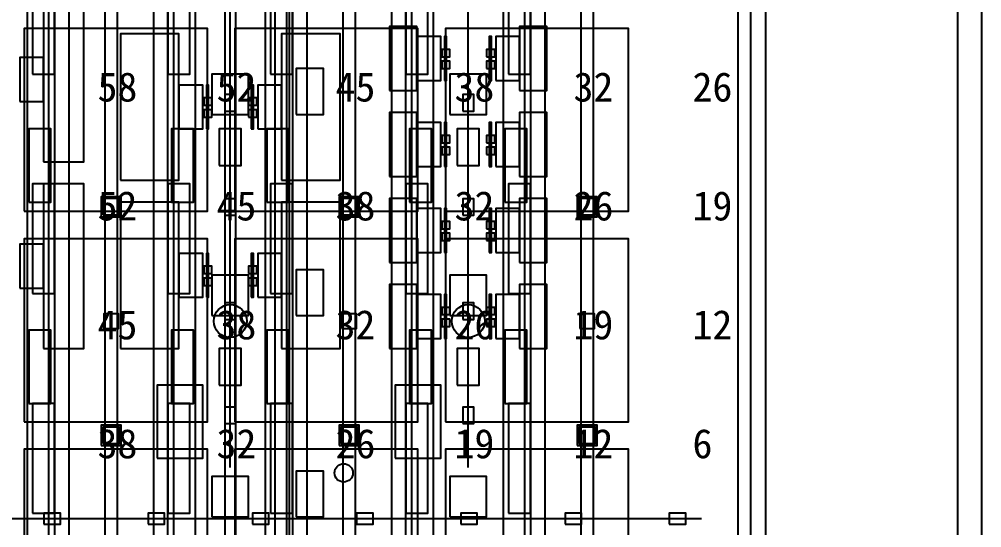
# Model space of a CAD drawing. Header units: metres. Extents: x -1640 to 1560, y -268 to 2338.
# Drawn here: x -286.8 to -234.2, y 2042.2 to 2070 of the extents above; entities that cross this region are included whole.
import ezdxf

# ---------------------------------------------------------------- set-up
doc = ezdxf.new("R2010")
doc.units = ezdxf.units.M
for name, color, linetype in [('1F_CHL', 4, 'Continuous'), ('1F_PUMP', 2, 'Continuous'), ('1F_SCR', 3, 'Continuous'), ('1F_STRUCT_COLUMN', 8, 'Continuous'), ('1F_ZONE', 3, 'Continuous'), ('2F_CSF_LATERAL_RACK_CONCEPT', 9, 'Continuous'), ('2F_RFG', 5, 'Continuous'), ('2F_STRUCT_COLUMN', 8, 'Continuous'), ('2F_VMB', 6, 'Continuous'), ('2F_ZONE', 3, 'Continuous'), ('3F_CLEANROOM_OVERHEAD_PIPE_DUCT_CONCEPT', 9, 'Continuous'), ('3F_EHS_EGRESS_DIST_M', 2, 'Continuous'), ('3F_EHS_EXTINGUISHER_HYDRANT_CABINET_CONCEPT', 1, 'Continuous'), ('3F_EHS_GAS_DETECTOR', 6, 'Continuous'), ('3F_FOUP', 5, 'Continuous'), ('3F_IMP', 1, 'Continuous'), ('3F_METRO', 2, 'Continuous'), ('3F_OHT', 9, 'Continuous'), ('3F_OHTV', 1, 'Continuous'), ('3F_STK', 3, 'Continuous'), ('3F_STRUCT_COLUMN', 8, 'Continuous'), ('3F_TBAR', 6, 'Continuous'), ('3F_WET', 6, 'Continuous'), ('3F_ZONE', 3, 'Continuous'), ('4F_FFU', 1, 'Continuous'), ('4F_STRUCT_PLENUM_TRUSS_CONCEPT', 9, 'Continuous'), ('4F_ZONE', 3, 'Continuous'), ('5F_CHL', 4, 'Continuous'), ('5F_PUMP', 2, 'Continuous'), ('5F_SCR', 3, 'Continuous'), ('5F_STRUCT_COLUMN', 8, 'Continuous'), ('5F_ZONE', 3, 'Continuous'), ('6F_CSF_LATERAL_RACK_CONCEPT', 9, 'Continuous'), ('6F_RFG', 5, 'Continuous'), ('6F_STRUCT_COLUMN', 8, 'Continuous'), ('6F_VMB', 6, 'Continuous'), ('6F_ZONE', 3, 'Continuous'), ('7F_CLEANROOM_OVERHEAD_PIPE_DUCT_CONCEPT', 9, 'Continuous'), ('7F_EHS_EGRESS_DIST_M', 2, 'Continuous'), ('7F_EHS_EXTINGUISHER_HYDRANT_CABINET_CONCEPT', 1, 'Continuous'), ('7F_EHS_GAS_DETECTOR', 6, 'Continuous'), ('7F_FOUP', 5, 'Continuous'), ('7F_IMP', 1, 'Continuous'), ('7F_METRO', 2, 'Continuous'), ('7F_OHT', 9, 'Continuous'), ('7F_OHTV', 1, 'Continuous'), ('7F_STK', 3, 'Continuous'), ('7F_STRUCT_COLUMN', 8, 'Continuous'), ('7F_TBAR', 6, 'Continuous'), ('7F_WET', 6, 'Continuous'), ('7F_ZONE', 3, 'Continuous'), ('8F_FFU', 1, 'Continuous'), ('8F_STRUCT_PLENUM_TRUSS_CONCEPT', 9, 'Continuous'), ('8F_ZONE', 3, 'Continuous'), ('EHS_TREATED_EXHAUST', 30, 'Continuous'), ('UTIL_CHW.R_CONCEPT', 2, 'Continuous'), ('UTIL_CHW.S_CONCEPT', 1, 'Continuous'), ('UTIL_PCW.R_CONCEPT', 1, 'Continuous'), ('UTIL_PCW.S_CONCEPT', 6, 'Continuous')]:
    doc.layers.add(name, color=color, linetype=linetype)

msp = doc.modelspace()

# ---------------------------------------------------------------- linework, layer by layer
at = {"layer": '1F_CHL'}
for points in [[(-271.65, 2064.8), (-270.15, 2064.8), (-270.15, 2067.3), (-271.65, 2067.3)], [(-271.65, 2053.8), (-270.15, 2053.8), (-270.15, 2056.3), (-271.65, 2056.3)], [(-271.65, 2042.8), (-270.15, 2042.8), (-270.15, 2045.3), (-271.65, 2045.3)]]:
    msp.add_lwpolyline(points, close=True, dxfattribs=at)
at = {"layer": '1F_PUMP'}
for points in [[(-286.25, 2060), (-285.05, 2060), (-285.05, 2064), (-286.25, 2064)], [(-278.45, 2060), (-277.25, 2060), (-277.25, 2064), (-278.45, 2064)], [(-273.25, 2060), (-272.05, 2060), (-272.05, 2064), (-273.25, 2064)], [(-265.45, 2060), (-264.25, 2060), (-264.25, 2064), (-265.45, 2064)], [(-260.25, 2060), (-259.05, 2060), (-259.05, 2064), (-260.25, 2064)], [(-286.25, 2049), (-285.05, 2049), (-285.05, 2053), (-286.25, 2053)], [(-278.45, 2049), (-277.25, 2049), (-277.25, 2053), (-278.45, 2053)], [(-273.25, 2049), (-272.05, 2049), (-272.05, 2053), (-273.25, 2053)], [(-265.45, 2049), (-264.25, 2049), (-264.25, 2053), (-265.45, 2053)], [(-260.25, 2049), (-259.05, 2049), (-259.05, 2053), (-260.25, 2053)]]:
    msp.add_lwpolyline(points, close=True, dxfattribs=at)
at = {"layer": '1F_SCR'}
for points in [[(-276.25, 2064.8), (-274.25, 2064.8), (-274.25, 2067), (-276.25, 2067)], [(-263.25, 2064.8), (-261.25, 2064.8), (-261.25, 2067), (-263.25, 2067)], [(-276.25, 2053.8), (-274.25, 2053.8), (-274.25, 2056), (-276.25, 2056)], [(-263.25, 2053.8), (-261.25, 2053.8), (-261.25, 2056), (-263.25, 2056)], [(-276.25, 2042.8), (-274.25, 2042.8), (-274.25, 2045), (-276.25, 2045)], [(-263.25, 2042.8), (-261.25, 2042.8), (-261.25, 2045), (-263.25, 2045)]]:
    msp.add_lwpolyline(points, close=True, dxfattribs=at)
at = {"layer": '1F_STRUCT_COLUMN'}
for points in [[(-282.3, 2059.2), (-281.2, 2059.2), (-281.2, 2060.3), (-282.3, 2060.3)], [(-269.3, 2059.2), (-268.2, 2059.2), (-268.2, 2060.3), (-269.3, 2060.3)], [(-256.3, 2059.2), (-255.2, 2059.2), (-255.2, 2060.3), (-256.3, 2060.3)], [(-282.3, 2046.7), (-281.2, 2046.7), (-281.2, 2047.8), (-282.3, 2047.8)], [(-269.3, 2046.7), (-268.2, 2046.7), (-268.2, 2047.8), (-269.3, 2047.8)], [(-256.3, 2046.7), (-255.2, 2046.7), (-255.2, 2047.8), (-256.3, 2047.8)]]:
    msp.add_lwpolyline(points, close=True, dxfattribs=at)
at = {"layer": '1F_ZONE'}
msp.add_lwpolyline([(-472, 1966), (-247.5, 1966), (-247.5, 2117), (-472, 2117)], close=True, dxfattribs=at)
at = {"layer": '2F_CSF_LATERAL_RACK_CONCEPT'}
for points in [[(-284.85, 1970), (-284.05, 1970), (-284.05, 2113), (-284.85, 2113)], [(-279.45, 1970), (-278.65, 1970), (-278.65, 2113), (-279.45, 2113)], [(-271.85, 1970), (-271.05, 1970), (-271.05, 2113), (-271.85, 2113)], [(-266.45, 1970), (-265.65, 1970), (-265.65, 2113), (-266.45, 2113)], [(-258.85, 1970), (-258.05, 1970), (-258.05, 2113), (-258.85, 2113)]]:
    msp.add_lwpolyline(points, close=True, dxfattribs=at)
at = {"layer": '2F_RFG'}
for points in [[(-286.05, 2067), (-284.85, 2067), (-284.85, 2073), (-286.05, 2073)], [(-278.65, 2067), (-277.45, 2067), (-277.45, 2073), (-278.65, 2073)], [(-273.05, 2067), (-271.85, 2067), (-271.85, 2073), (-273.05, 2073)], [(-265.65, 2067), (-264.45, 2067), (-264.45, 2073), (-265.65, 2073)], [(-260.05, 2067), (-258.85, 2067), (-258.85, 2073), (-260.05, 2073)], [(-286.05, 2055), (-284.85, 2055), (-284.85, 2061), (-286.05, 2061)], [(-278.65, 2055), (-277.45, 2055), (-277.45, 2061), (-278.65, 2061)], [(-273.05, 2055), (-271.85, 2055), (-271.85, 2061), (-273.05, 2061)], [(-265.65, 2055), (-264.45, 2055), (-264.45, 2061), (-265.65, 2061)], [(-260.05, 2055), (-258.85, 2055), (-258.85, 2061), (-260.05, 2061)], [(-286.05, 2043), (-284.85, 2043), (-284.85, 2049), (-286.05, 2049)], [(-278.65, 2043), (-277.45, 2043), (-277.45, 2049), (-278.65, 2049)], [(-273.05, 2043), (-271.85, 2043), (-271.85, 2049), (-273.05, 2049)], [(-265.65, 2043), (-264.45, 2043), (-264.45, 2049), (-265.65, 2049)], [(-260.05, 2043), (-258.85, 2043), (-258.85, 2049), (-260.05, 2049)]]:
    msp.add_lwpolyline(points, close=True, dxfattribs=at)
at = {"layer": '2F_STRUCT_COLUMN'}
for points in [[(-282.2, 2059.3), (-281.3, 2059.3), (-281.3, 2060.2), (-282.2, 2060.2)], [(-269.2, 2059.3), (-268.3, 2059.3), (-268.3, 2060.2), (-269.2, 2060.2)], [(-256.2, 2059.3), (-255.3, 2059.3), (-255.3, 2060.2), (-256.2, 2060.2)], [(-282.2, 2046.8), (-281.3, 2046.8), (-281.3, 2047.7), (-282.2, 2047.7)], [(-269.2, 2046.8), (-268.3, 2046.8), (-268.3, 2047.7), (-269.2, 2047.7)], [(-256.2, 2046.8), (-255.3, 2046.8), (-255.3, 2047.7), (-256.2, 2047.7)]]:
    msp.add_lwpolyline(points, close=True, dxfattribs=at)
at = {"layer": '2F_VMB'}
for points in [[(-275.85, 2062), (-274.65, 2062), (-274.65, 2064), (-275.85, 2064)], [(-262.85, 2062), (-261.65, 2062), (-261.65, 2064), (-262.85, 2064)], [(-275.85, 2050), (-274.65, 2050), (-274.65, 2052), (-275.85, 2052)], [(-262.85, 2050), (-261.65, 2050), (-261.65, 2052), (-262.85, 2052)]]:
    msp.add_lwpolyline(points, close=True, dxfattribs=at)
at = {"layer": '2F_ZONE'}
msp.add_lwpolyline([(-472, 1966), (-247.5, 1966), (-247.5, 2117), (-472, 2117)], close=True, dxfattribs=at)
at = {"layer": '3F_CLEANROOM_OVERHEAD_PIPE_DUCT_CONCEPT'}
for points in [[(-286.35, 1969), (-285.15, 1969), (-285.15, 2114), (-286.35, 2114)], [(-278.35, 1969), (-277.15, 1969), (-277.15, 2114), (-278.35, 2114)], [(-273.35, 1969), (-272.15, 1969), (-272.15, 2114), (-273.35, 2114)], [(-265.35, 1969), (-264.15, 1969), (-264.15, 2114), (-265.35, 2114)], [(-260.35, 1969), (-259.15, 1969), (-259.15, 2114), (-260.35, 2114)]]:
    msp.add_lwpolyline(points, close=True, dxfattribs=at)
at = {"layer": '3F_EHS_EXTINGUISHER_HYDRANT_CABINET_CONCEPT'}
msp.add_circle((-269.05, 2045.2), 0.5, dxfattribs=at)
at = {"layer": '3F_EHS_GAS_DETECTOR'}
for centre in [(-275.25, 2053.5), (-262.25, 2053.5)]:
    msp.add_circle(centre, 0.9, dxfattribs=at)
at = {"layer": '3F_FOUP'}
for points in [[(-263.7, 2067.95), (-263.25, 2067.95), (-263.25, 2068.35), (-263.7, 2068.35)], [(-261.25, 2067.95), (-260.8, 2067.95), (-260.8, 2068.35), (-261.25, 2068.35)], [(-263.7, 2067.3), (-263.25, 2067.3), (-263.25, 2067.7), (-263.7, 2067.7)], [(-261.25, 2067.3), (-260.8, 2067.3), (-260.8, 2067.7), (-261.25, 2067.7)], [(-276.7, 2065.3), (-276.25, 2065.3), (-276.25, 2065.7), (-276.7, 2065.7)], [(-274.25, 2065.3), (-273.8, 2065.3), (-273.8, 2065.7), (-274.25, 2065.7)], [(-276.7, 2064.65), (-276.25, 2064.65), (-276.25, 2065.05), (-276.7, 2065.05)], [(-274.25, 2064.65), (-273.8, 2064.65), (-273.8, 2065.05), (-274.25, 2065.05)], [(-263.7, 2063.25), (-263.25, 2063.25), (-263.25, 2063.65), (-263.7, 2063.65)], [(-261.25, 2063.25), (-260.8, 2063.25), (-260.8, 2063.65), (-261.25, 2063.65)], [(-263.7, 2062.6), (-263.25, 2062.6), (-263.25, 2063), (-263.7, 2063)], [(-261.25, 2062.6), (-260.8, 2062.6), (-260.8, 2063), (-261.25, 2063)], [(-263.7, 2058.55), (-263.25, 2058.55), (-263.25, 2058.95), (-263.7, 2058.95)], [(-261.25, 2058.55), (-260.8, 2058.55), (-260.8, 2058.95), (-261.25, 2058.95)], [(-263.7, 2057.9), (-263.25, 2057.9), (-263.25, 2058.3), (-263.7, 2058.3)], [(-261.25, 2057.9), (-260.8, 2057.9), (-260.8, 2058.3), (-261.25, 2058.3)], [(-276.7, 2056.1), (-276.25, 2056.1), (-276.25, 2056.5), (-276.7, 2056.5)], [(-274.25, 2056.1), (-273.8, 2056.1), (-273.8, 2056.5), (-274.25, 2056.5)], [(-276.7, 2055.45), (-276.25, 2055.45), (-276.25, 2055.85), (-276.7, 2055.85)], [(-274.25, 2055.45), (-273.8, 2055.45), (-273.8, 2055.85), (-274.25, 2055.85)], [(-263.7, 2053.85), (-263.25, 2053.85), (-263.25, 2054.25), (-263.7, 2054.25)], [(-261.25, 2053.85), (-260.8, 2053.85), (-260.8, 2054.25), (-261.25, 2054.25)], [(-263.7, 2053.2), (-263.25, 2053.2), (-263.25, 2053.6), (-263.7, 2053.6)], [(-261.25, 2053.2), (-260.8, 2053.2), (-260.8, 2053.6), (-261.25, 2053.6)]]:
    msp.add_lwpolyline(points, close=True, dxfattribs=at)
at = {"layer": '3F_IMP'}
for points in [[(-281.25, 2061.2), (-278.05, 2061.2), (-278.05, 2069.2), (-281.25, 2069.2)], [(-272.45, 2061.2), (-269.25, 2061.2), (-269.25, 2069.2), (-272.45, 2069.2)], [(-278.05, 2064), (-276.75, 2064), (-276.75, 2066.4), (-278.05, 2066.4)], [(-273.75, 2064), (-272.45, 2064), (-272.45, 2066.4), (-273.75, 2066.4)], [(-281.25, 2052), (-278.05, 2052), (-278.05, 2060), (-281.25, 2060)], [(-272.45, 2052), (-269.25, 2052), (-269.25, 2060), (-272.45, 2060)], [(-278.05, 2054.8), (-276.75, 2054.8), (-276.75, 2057.2), (-278.05, 2057.2)], [(-273.75, 2054.8), (-272.45, 2054.8), (-272.45, 2057.2), (-273.75, 2057.2)]]:
    msp.add_lwpolyline(points, close=True, dxfattribs=at)
at = {"layer": '3F_METRO'}
for points in [[(-266.55, 2066.1), (-265.05, 2066.1), (-265.05, 2069.6), (-266.55, 2069.6)], [(-259.45, 2066.1), (-257.95, 2066.1), (-257.95, 2069.6), (-259.45, 2069.6)], [(-265.05, 2066.65), (-263.75, 2066.65), (-263.75, 2069.05), (-265.05, 2069.05)], [(-260.75, 2066.65), (-259.45, 2066.65), (-259.45, 2069.05), (-260.75, 2069.05)], [(-266.55, 2061.4), (-265.05, 2061.4), (-265.05, 2064.9), (-266.55, 2064.9)], [(-259.45, 2061.4), (-257.95, 2061.4), (-257.95, 2064.9), (-259.45, 2064.9)], [(-265.05, 2061.95), (-263.75, 2061.95), (-263.75, 2064.35), (-265.05, 2064.35)], [(-260.75, 2061.95), (-259.45, 2061.95), (-259.45, 2064.35), (-260.75, 2064.35)], [(-266.55, 2056.7), (-265.05, 2056.7), (-265.05, 2060.2), (-266.55, 2060.2)], [(-259.45, 2056.7), (-257.95, 2056.7), (-257.95, 2060.2), (-259.45, 2060.2)], [(-265.05, 2057.25), (-263.75, 2057.25), (-263.75, 2059.65), (-265.05, 2059.65)], [(-260.75, 2057.25), (-259.45, 2057.25), (-259.45, 2059.65), (-260.75, 2059.65)], [(-266.55, 2052), (-265.05, 2052), (-265.05, 2055.5), (-266.55, 2055.5)], [(-259.45, 2052), (-257.95, 2052), (-257.95, 2055.5), (-259.45, 2055.5)], [(-265.05, 2052.55), (-263.75, 2052.55), (-263.75, 2054.95), (-265.05, 2054.95)], [(-260.75, 2052.55), (-259.45, 2052.55), (-259.45, 2054.95), (-260.75, 2054.95)]]:
    msp.add_lwpolyline(points, close=True, dxfattribs=at)
at = {"layer": '3F_OHT'}
for p, q in [((-275.25, 2045.5), (-275.25, 2114)), ((-262.25, 2045.5), (-262.25, 2114)), ((-470, 2042.7), (-249.5, 2042.7))]:
    msp.add_line(p, q, dxfattribs=at)
at = {"layer": '3F_OHTV'}
for points in [[(-275.55, 2064.98), (-274.95, 2064.98), (-274.95, 2065.88), (-275.55, 2065.88)], [(-262.55, 2064.98), (-261.95, 2064.98), (-261.95, 2065.88), (-262.55, 2065.88)], [(-275.55, 2059.28), (-274.95, 2059.28), (-274.95, 2060.18), (-275.55, 2060.18)], [(-262.55, 2059.28), (-261.95, 2059.28), (-261.95, 2060.18), (-262.55, 2060.18)], [(-275.55, 2053.59), (-274.95, 2053.59), (-274.95, 2054.49), (-275.55, 2054.49)], [(-262.55, 2053.59), (-261.95, 2053.59), (-261.95, 2054.49), (-262.55, 2054.49)], [(-275.55, 2047.9), (-274.95, 2047.9), (-274.95, 2048.8), (-275.55, 2048.8)], [(-262.55, 2047.9), (-261.95, 2047.9), (-261.95, 2048.8), (-262.55, 2048.8)], [(-285.43, 2042.4), (-284.53, 2042.4), (-284.53, 2043), (-285.43, 2043)], [(-279.74, 2042.4), (-278.84, 2042.4), (-278.84, 2043), (-279.74, 2043)], [(-274.04, 2042.4), (-273.14, 2042.4), (-273.14, 2043), (-274.04, 2043)], [(-268.35, 2042.4), (-267.45, 2042.4), (-267.45, 2043), (-268.35, 2043)], [(-262.66, 2042.4), (-261.76, 2042.4), (-261.76, 2043), (-262.66, 2043)], [(-256.96, 2042.4), (-256.06, 2042.4), (-256.06, 2043), (-256.96, 2043)], [(-251.27, 2042.4), (-250.37, 2042.4), (-250.37, 2043), (-251.27, 2043)]]:
    msp.add_lwpolyline(points, close=True, dxfattribs=at)
at = {"layer": '3F_STK'}
for points in [[(-279.25, 2046), (-276.75, 2046), (-276.75, 2050), (-279.25, 2050)], [(-266.25, 2046), (-263.75, 2046), (-263.75, 2050), (-266.25, 2050)]]:
    msp.add_lwpolyline(points, close=True, dxfattribs=at)
at = {"layer": '3F_STRUCT_COLUMN'}
for points in [[(-282.15, 2053.1), (-281.35, 2053.1), (-281.35, 2053.9), (-282.15, 2053.9)], [(-269.15, 2053.1), (-268.35, 2053.1), (-268.35, 2053.9), (-269.15, 2053.9)], [(-256.15, 2053.1), (-255.35, 2053.1), (-255.35, 2053.9), (-256.15, 2053.9)]]:
    msp.add_lwpolyline(points, close=True, dxfattribs=at)
at = {"layer": '3F_TBAR'}
for points in [[(-263.55, 2066.65), (-263.43, 2066.65), (-263.43, 2069.05), (-263.55, 2069.05)], [(-261.1, 2066.65), (-260.98, 2066.65), (-260.98, 2069.05), (-261.1, 2069.05)], [(-276.55, 2064), (-276.43, 2064), (-276.43, 2066.4), (-276.55, 2066.4)], [(-274.1, 2064), (-273.98, 2064), (-273.98, 2066.4), (-274.1, 2066.4)], [(-263.55, 2061.95), (-263.43, 2061.95), (-263.43, 2064.35), (-263.55, 2064.35)], [(-261.1, 2061.95), (-260.98, 2061.95), (-260.98, 2064.35), (-261.1, 2064.35)], [(-263.55, 2057.25), (-263.43, 2057.25), (-263.43, 2059.65), (-263.55, 2059.65)], [(-261.1, 2057.25), (-260.98, 2057.25), (-260.98, 2059.65), (-261.1, 2059.65)], [(-276.55, 2054.8), (-276.43, 2054.8), (-276.43, 2057.2), (-276.55, 2057.2)], [(-274.1, 2054.8), (-273.98, 2054.8), (-273.98, 2057.2), (-274.1, 2057.2)], [(-263.55, 2052.55), (-263.43, 2052.55), (-263.43, 2054.95), (-263.55, 2054.95)], [(-261.1, 2052.55), (-260.98, 2052.55), (-260.98, 2054.95), (-261.1, 2054.95)]]:
    msp.add_lwpolyline(points, close=True, dxfattribs=at)
at = {"layer": '3F_WET'}
for points in [[(-285.45, 2062.2), (-283.25, 2062.2), (-283.25, 2071.2), (-285.45, 2071.2)], [(-286.75, 2065.5), (-285.45, 2065.5), (-285.45, 2067.9), (-286.75, 2067.9)], [(-285.45, 2052), (-283.25, 2052), (-283.25, 2061), (-285.45, 2061)], [(-286.75, 2055.3), (-285.45, 2055.3), (-285.45, 2057.7), (-286.75, 2057.7)]]:
    msp.add_lwpolyline(points, close=True, dxfattribs=at)
at = {"layer": '3F_ZONE'}
msp.add_lwpolyline([(-472, 1966), (-247.5, 1966), (-247.5, 2117), (-472, 2117)], close=True, dxfattribs=at)
at = {"layer": '4F_FFU'}
for points in [[(-286.5, 2059.5), (-276.5, 2059.5), (-276.5, 2069.5), (-286.5, 2069.5)], [(-275, 2059.5), (-265, 2059.5), (-265, 2069.5), (-275, 2069.5)], [(-263.5, 2059.5), (-253.5, 2059.5), (-253.5, 2069.5), (-263.5, 2069.5)], [(-286.5, 2048), (-276.5, 2048), (-276.5, 2058), (-286.5, 2058)], [(-275, 2048), (-265, 2048), (-265, 2058), (-275, 2058)], [(-263.5, 2048), (-253.5, 2048), (-253.5, 2058), (-263.5, 2058)], [(-286.5, 2036.5), (-276.5, 2036.5), (-276.5, 2046.5), (-286.5, 2046.5)], [(-275, 2036.5), (-265, 2036.5), (-265, 2046.5), (-275, 2046.5)], [(-263.5, 2036.5), (-253.5, 2036.5), (-253.5, 2046.5), (-263.5, 2046.5)]]:
    msp.add_lwpolyline(points, close=True, dxfattribs=at)
at = {"layer": '4F_STRUCT_PLENUM_TRUSS_CONCEPT'}
for points in [[(-282.1, 1966), (-281.4, 1966), (-281.4, 2117), (-282.1, 2117)], [(-269.1, 1966), (-268.4, 1966), (-268.4, 2117), (-269.1, 2117)], [(-256.1, 1966), (-255.4, 1966), (-255.4, 2117), (-256.1, 2117)]]:
    msp.add_lwpolyline(points, close=True, dxfattribs=at)
at = {"layer": '4F_ZONE'}
msp.add_lwpolyline([(-472, 1966), (-247.5, 1966), (-247.5, 2117), (-472, 2117)], close=True, dxfattribs=at)
at = {"layer": '5F_CHL'}
for points in [[(-271.65, 2064.8), (-270.15, 2064.8), (-270.15, 2067.3), (-271.65, 2067.3)], [(-271.65, 2053.8), (-270.15, 2053.8), (-270.15, 2056.3), (-271.65, 2056.3)], [(-271.65, 2042.8), (-270.15, 2042.8), (-270.15, 2045.3), (-271.65, 2045.3)]]:
    msp.add_lwpolyline(points, close=True, dxfattribs=at)
at = {"layer": '5F_PUMP'}
for points in [[(-286.25, 2060), (-285.05, 2060), (-285.05, 2064), (-286.25, 2064)], [(-278.45, 2060), (-277.25, 2060), (-277.25, 2064), (-278.45, 2064)], [(-273.25, 2060), (-272.05, 2060), (-272.05, 2064), (-273.25, 2064)], [(-265.45, 2060), (-264.25, 2060), (-264.25, 2064), (-265.45, 2064)], [(-260.25, 2060), (-259.05, 2060), (-259.05, 2064), (-260.25, 2064)], [(-286.25, 2049), (-285.05, 2049), (-285.05, 2053), (-286.25, 2053)], [(-278.45, 2049), (-277.25, 2049), (-277.25, 2053), (-278.45, 2053)], [(-273.25, 2049), (-272.05, 2049), (-272.05, 2053), (-273.25, 2053)], [(-265.45, 2049), (-264.25, 2049), (-264.25, 2053), (-265.45, 2053)], [(-260.25, 2049), (-259.05, 2049), (-259.05, 2053), (-260.25, 2053)]]:
    msp.add_lwpolyline(points, close=True, dxfattribs=at)
at = {"layer": '5F_SCR'}
for points in [[(-276.25, 2064.8), (-274.25, 2064.8), (-274.25, 2067), (-276.25, 2067)], [(-263.25, 2064.8), (-261.25, 2064.8), (-261.25, 2067), (-263.25, 2067)], [(-276.25, 2053.8), (-274.25, 2053.8), (-274.25, 2056), (-276.25, 2056)], [(-263.25, 2053.8), (-261.25, 2053.8), (-261.25, 2056), (-263.25, 2056)], [(-276.25, 2042.8), (-274.25, 2042.8), (-274.25, 2045), (-276.25, 2045)], [(-263.25, 2042.8), (-261.25, 2042.8), (-261.25, 2045), (-263.25, 2045)]]:
    msp.add_lwpolyline(points, close=True, dxfattribs=at)
at = {"layer": '5F_STRUCT_COLUMN'}
for points in [[(-282.3, 2059.2), (-281.2, 2059.2), (-281.2, 2060.3), (-282.3, 2060.3)], [(-269.3, 2059.2), (-268.2, 2059.2), (-268.2, 2060.3), (-269.3, 2060.3)], [(-256.3, 2059.2), (-255.2, 2059.2), (-255.2, 2060.3), (-256.3, 2060.3)], [(-282.3, 2046.7), (-281.2, 2046.7), (-281.2, 2047.8), (-282.3, 2047.8)], [(-269.3, 2046.7), (-268.2, 2046.7), (-268.2, 2047.8), (-269.3, 2047.8)], [(-256.3, 2046.7), (-255.2, 2046.7), (-255.2, 2047.8), (-256.3, 2047.8)]]:
    msp.add_lwpolyline(points, close=True, dxfattribs=at)
at = {"layer": '5F_ZONE'}
msp.add_lwpolyline([(-472, 1966), (-247.5, 1966), (-247.5, 2117), (-472, 2117)], close=True, dxfattribs=at)
at = {"layer": '6F_CSF_LATERAL_RACK_CONCEPT'}
for points in [[(-284.85, 1970), (-284.05, 1970), (-284.05, 2113), (-284.85, 2113)], [(-279.45, 1970), (-278.65, 1970), (-278.65, 2113), (-279.45, 2113)], [(-271.85, 1970), (-271.05, 1970), (-271.05, 2113), (-271.85, 2113)], [(-266.45, 1970), (-265.65, 1970), (-265.65, 2113), (-266.45, 2113)], [(-258.85, 1970), (-258.05, 1970), (-258.05, 2113), (-258.85, 2113)]]:
    msp.add_lwpolyline(points, close=True, dxfattribs=at)
at = {"layer": '6F_RFG'}
for points in [[(-286.05, 2067), (-284.85, 2067), (-284.85, 2073), (-286.05, 2073)], [(-278.65, 2067), (-277.45, 2067), (-277.45, 2073), (-278.65, 2073)], [(-273.05, 2067), (-271.85, 2067), (-271.85, 2073), (-273.05, 2073)], [(-265.65, 2067), (-264.45, 2067), (-264.45, 2073), (-265.65, 2073)], [(-260.05, 2067), (-258.85, 2067), (-258.85, 2073), (-260.05, 2073)], [(-286.05, 2055), (-284.85, 2055), (-284.85, 2061), (-286.05, 2061)], [(-278.65, 2055), (-277.45, 2055), (-277.45, 2061), (-278.65, 2061)], [(-273.05, 2055), (-271.85, 2055), (-271.85, 2061), (-273.05, 2061)], [(-265.65, 2055), (-264.45, 2055), (-264.45, 2061), (-265.65, 2061)], [(-260.05, 2055), (-258.85, 2055), (-258.85, 2061), (-260.05, 2061)], [(-286.05, 2043), (-284.85, 2043), (-284.85, 2049), (-286.05, 2049)], [(-278.65, 2043), (-277.45, 2043), (-277.45, 2049), (-278.65, 2049)], [(-273.05, 2043), (-271.85, 2043), (-271.85, 2049), (-273.05, 2049)], [(-265.65, 2043), (-264.45, 2043), (-264.45, 2049), (-265.65, 2049)], [(-260.05, 2043), (-258.85, 2043), (-258.85, 2049), (-260.05, 2049)]]:
    msp.add_lwpolyline(points, close=True, dxfattribs=at)
at = {"layer": '6F_STRUCT_COLUMN'}
for points in [[(-282.2, 2059.3), (-281.3, 2059.3), (-281.3, 2060.2), (-282.2, 2060.2)], [(-269.2, 2059.3), (-268.3, 2059.3), (-268.3, 2060.2), (-269.2, 2060.2)], [(-256.2, 2059.3), (-255.3, 2059.3), (-255.3, 2060.2), (-256.2, 2060.2)], [(-282.2, 2046.8), (-281.3, 2046.8), (-281.3, 2047.7), (-282.2, 2047.7)], [(-269.2, 2046.8), (-268.3, 2046.8), (-268.3, 2047.7), (-269.2, 2047.7)], [(-256.2, 2046.8), (-255.3, 2046.8), (-255.3, 2047.7), (-256.2, 2047.7)]]:
    msp.add_lwpolyline(points, close=True, dxfattribs=at)
at = {"layer": '6F_VMB'}
for points in [[(-275.85, 2062), (-274.65, 2062), (-274.65, 2064), (-275.85, 2064)], [(-262.85, 2062), (-261.65, 2062), (-261.65, 2064), (-262.85, 2064)], [(-275.85, 2050), (-274.65, 2050), (-274.65, 2052), (-275.85, 2052)], [(-262.85, 2050), (-261.65, 2050), (-261.65, 2052), (-262.85, 2052)]]:
    msp.add_lwpolyline(points, close=True, dxfattribs=at)
at = {"layer": '6F_ZONE'}
msp.add_lwpolyline([(-472, 1966), (-247.5, 1966), (-247.5, 2117), (-472, 2117)], close=True, dxfattribs=at)
at = {"layer": '7F_CLEANROOM_OVERHEAD_PIPE_DUCT_CONCEPT'}
for points in [[(-286.35, 1969), (-285.15, 1969), (-285.15, 2114), (-286.35, 2114)], [(-278.35, 1969), (-277.15, 1969), (-277.15, 2114), (-278.35, 2114)], [(-273.35, 1969), (-272.15, 1969), (-272.15, 2114), (-273.35, 2114)], [(-265.35, 1969), (-264.15, 1969), (-264.15, 2114), (-265.35, 2114)], [(-260.35, 1969), (-259.15, 1969), (-259.15, 2114), (-260.35, 2114)]]:
    msp.add_lwpolyline(points, close=True, dxfattribs=at)
at = {"layer": '7F_EHS_EXTINGUISHER_HYDRANT_CABINET_CONCEPT'}
msp.add_circle((-269.05, 2045.2), 0.5, dxfattribs=at)
at = {"layer": '7F_EHS_GAS_DETECTOR'}
for centre in [(-275.25, 2053.5), (-262.25, 2053.5)]:
    msp.add_circle(centre, 0.9, dxfattribs=at)
at = {"layer": '7F_FOUP'}
for points in [[(-263.7, 2067.95), (-263.25, 2067.95), (-263.25, 2068.35), (-263.7, 2068.35)], [(-261.25, 2067.95), (-260.8, 2067.95), (-260.8, 2068.35), (-261.25, 2068.35)], [(-263.7, 2067.3), (-263.25, 2067.3), (-263.25, 2067.7), (-263.7, 2067.7)], [(-261.25, 2067.3), (-260.8, 2067.3), (-260.8, 2067.7), (-261.25, 2067.7)], [(-276.7, 2065.3), (-276.25, 2065.3), (-276.25, 2065.7), (-276.7, 2065.7)], [(-274.25, 2065.3), (-273.8, 2065.3), (-273.8, 2065.7), (-274.25, 2065.7)], [(-276.7, 2064.65), (-276.25, 2064.65), (-276.25, 2065.05), (-276.7, 2065.05)], [(-274.25, 2064.65), (-273.8, 2064.65), (-273.8, 2065.05), (-274.25, 2065.05)], [(-263.7, 2063.25), (-263.25, 2063.25), (-263.25, 2063.65), (-263.7, 2063.65)], [(-261.25, 2063.25), (-260.8, 2063.25), (-260.8, 2063.65), (-261.25, 2063.65)], [(-263.7, 2062.6), (-263.25, 2062.6), (-263.25, 2063), (-263.7, 2063)], [(-261.25, 2062.6), (-260.8, 2062.6), (-260.8, 2063), (-261.25, 2063)], [(-263.7, 2058.55), (-263.25, 2058.55), (-263.25, 2058.95), (-263.7, 2058.95)], [(-261.25, 2058.55), (-260.8, 2058.55), (-260.8, 2058.95), (-261.25, 2058.95)], [(-263.7, 2057.9), (-263.25, 2057.9), (-263.25, 2058.3), (-263.7, 2058.3)], [(-261.25, 2057.9), (-260.8, 2057.9), (-260.8, 2058.3), (-261.25, 2058.3)], [(-276.7, 2056.1), (-276.25, 2056.1), (-276.25, 2056.5), (-276.7, 2056.5)], [(-274.25, 2056.1), (-273.8, 2056.1), (-273.8, 2056.5), (-274.25, 2056.5)], [(-276.7, 2055.45), (-276.25, 2055.45), (-276.25, 2055.85), (-276.7, 2055.85)], [(-274.25, 2055.45), (-273.8, 2055.45), (-273.8, 2055.85), (-274.25, 2055.85)], [(-263.7, 2053.85), (-263.25, 2053.85), (-263.25, 2054.25), (-263.7, 2054.25)], [(-261.25, 2053.85), (-260.8, 2053.85), (-260.8, 2054.25), (-261.25, 2054.25)], [(-263.7, 2053.2), (-263.25, 2053.2), (-263.25, 2053.6), (-263.7, 2053.6)], [(-261.25, 2053.2), (-260.8, 2053.2), (-260.8, 2053.6), (-261.25, 2053.6)]]:
    msp.add_lwpolyline(points, close=True, dxfattribs=at)
at = {"layer": '7F_IMP'}
for points in [[(-281.25, 2061.2), (-278.05, 2061.2), (-278.05, 2069.2), (-281.25, 2069.2)], [(-272.45, 2061.2), (-269.25, 2061.2), (-269.25, 2069.2), (-272.45, 2069.2)], [(-278.05, 2064), (-276.75, 2064), (-276.75, 2066.4), (-278.05, 2066.4)], [(-273.75, 2064), (-272.45, 2064), (-272.45, 2066.4), (-273.75, 2066.4)], [(-281.25, 2052), (-278.05, 2052), (-278.05, 2060), (-281.25, 2060)], [(-272.45, 2052), (-269.25, 2052), (-269.25, 2060), (-272.45, 2060)], [(-278.05, 2054.8), (-276.75, 2054.8), (-276.75, 2057.2), (-278.05, 2057.2)], [(-273.75, 2054.8), (-272.45, 2054.8), (-272.45, 2057.2), (-273.75, 2057.2)]]:
    msp.add_lwpolyline(points, close=True, dxfattribs=at)
at = {"layer": '7F_METRO'}
for points in [[(-266.55, 2066.1), (-265.05, 2066.1), (-265.05, 2069.6), (-266.55, 2069.6)], [(-259.45, 2066.1), (-257.95, 2066.1), (-257.95, 2069.6), (-259.45, 2069.6)], [(-265.05, 2066.65), (-263.75, 2066.65), (-263.75, 2069.05), (-265.05, 2069.05)], [(-260.75, 2066.65), (-259.45, 2066.65), (-259.45, 2069.05), (-260.75, 2069.05)], [(-266.55, 2061.4), (-265.05, 2061.4), (-265.05, 2064.9), (-266.55, 2064.9)], [(-259.45, 2061.4), (-257.95, 2061.4), (-257.95, 2064.9), (-259.45, 2064.9)], [(-265.05, 2061.95), (-263.75, 2061.95), (-263.75, 2064.35), (-265.05, 2064.35)], [(-260.75, 2061.95), (-259.45, 2061.95), (-259.45, 2064.35), (-260.75, 2064.35)], [(-266.55, 2056.7), (-265.05, 2056.7), (-265.05, 2060.2), (-266.55, 2060.2)], [(-259.45, 2056.7), (-257.95, 2056.7), (-257.95, 2060.2), (-259.45, 2060.2)], [(-265.05, 2057.25), (-263.75, 2057.25), (-263.75, 2059.65), (-265.05, 2059.65)], [(-260.75, 2057.25), (-259.45, 2057.25), (-259.45, 2059.65), (-260.75, 2059.65)], [(-266.55, 2052), (-265.05, 2052), (-265.05, 2055.5), (-266.55, 2055.5)], [(-259.45, 2052), (-257.95, 2052), (-257.95, 2055.5), (-259.45, 2055.5)], [(-265.05, 2052.55), (-263.75, 2052.55), (-263.75, 2054.95), (-265.05, 2054.95)], [(-260.75, 2052.55), (-259.45, 2052.55), (-259.45, 2054.95), (-260.75, 2054.95)]]:
    msp.add_lwpolyline(points, close=True, dxfattribs=at)
at = {"layer": '7F_OHT'}
for p, q in [((-275.25, 2045.5), (-275.25, 2114)), ((-262.25, 2045.5), (-262.25, 2114)), ((-470, 2042.7), (-249.5, 2042.7))]:
    msp.add_line(p, q, dxfattribs=at)
at = {"layer": '7F_OHTV'}
for points in [[(-275.55, 2064.98), (-274.95, 2064.98), (-274.95, 2065.88), (-275.55, 2065.88)], [(-262.55, 2064.98), (-261.95, 2064.98), (-261.95, 2065.88), (-262.55, 2065.88)], [(-275.55, 2059.28), (-274.95, 2059.28), (-274.95, 2060.18), (-275.55, 2060.18)], [(-262.55, 2059.28), (-261.95, 2059.28), (-261.95, 2060.18), (-262.55, 2060.18)], [(-275.55, 2053.59), (-274.95, 2053.59), (-274.95, 2054.49), (-275.55, 2054.49)], [(-262.55, 2053.59), (-261.95, 2053.59), (-261.95, 2054.49), (-262.55, 2054.49)], [(-275.55, 2047.9), (-274.95, 2047.9), (-274.95, 2048.8), (-275.55, 2048.8)], [(-262.55, 2047.9), (-261.95, 2047.9), (-261.95, 2048.8), (-262.55, 2048.8)], [(-285.43, 2042.4), (-284.53, 2042.4), (-284.53, 2043), (-285.43, 2043)], [(-279.74, 2042.4), (-278.84, 2042.4), (-278.84, 2043), (-279.74, 2043)], [(-274.04, 2042.4), (-273.14, 2042.4), (-273.14, 2043), (-274.04, 2043)], [(-268.35, 2042.4), (-267.45, 2042.4), (-267.45, 2043), (-268.35, 2043)], [(-262.66, 2042.4), (-261.76, 2042.4), (-261.76, 2043), (-262.66, 2043)], [(-256.96, 2042.4), (-256.06, 2042.4), (-256.06, 2043), (-256.96, 2043)], [(-251.27, 2042.4), (-250.37, 2042.4), (-250.37, 2043), (-251.27, 2043)]]:
    msp.add_lwpolyline(points, close=True, dxfattribs=at)
at = {"layer": '7F_STK'}
for points in [[(-279.25, 2046), (-276.75, 2046), (-276.75, 2050), (-279.25, 2050)], [(-266.25, 2046), (-263.75, 2046), (-263.75, 2050), (-266.25, 2050)]]:
    msp.add_lwpolyline(points, close=True, dxfattribs=at)
at = {"layer": '7F_STRUCT_COLUMN'}
for points in [[(-282.15, 2053.1), (-281.35, 2053.1), (-281.35, 2053.9), (-282.15, 2053.9)], [(-269.15, 2053.1), (-268.35, 2053.1), (-268.35, 2053.9), (-269.15, 2053.9)], [(-256.15, 2053.1), (-255.35, 2053.1), (-255.35, 2053.9), (-256.15, 2053.9)]]:
    msp.add_lwpolyline(points, close=True, dxfattribs=at)
at = {"layer": '7F_TBAR'}
for points in [[(-263.55, 2066.65), (-263.43, 2066.65), (-263.43, 2069.05), (-263.55, 2069.05)], [(-261.1, 2066.65), (-260.98, 2066.65), (-260.98, 2069.05), (-261.1, 2069.05)], [(-276.55, 2064), (-276.43, 2064), (-276.43, 2066.4), (-276.55, 2066.4)], [(-274.1, 2064), (-273.98, 2064), (-273.98, 2066.4), (-274.1, 2066.4)], [(-263.55, 2061.95), (-263.43, 2061.95), (-263.43, 2064.35), (-263.55, 2064.35)], [(-261.1, 2061.95), (-260.98, 2061.95), (-260.98, 2064.35), (-261.1, 2064.35)], [(-263.55, 2057.25), (-263.43, 2057.25), (-263.43, 2059.65), (-263.55, 2059.65)], [(-261.1, 2057.25), (-260.98, 2057.25), (-260.98, 2059.65), (-261.1, 2059.65)], [(-276.55, 2054.8), (-276.43, 2054.8), (-276.43, 2057.2), (-276.55, 2057.2)], [(-274.1, 2054.8), (-273.98, 2054.8), (-273.98, 2057.2), (-274.1, 2057.2)], [(-263.55, 2052.55), (-263.43, 2052.55), (-263.43, 2054.95), (-263.55, 2054.95)], [(-261.1, 2052.55), (-260.98, 2052.55), (-260.98, 2054.95), (-261.1, 2054.95)]]:
    msp.add_lwpolyline(points, close=True, dxfattribs=at)
at = {"layer": '7F_WET'}
for points in [[(-285.45, 2062.2), (-283.25, 2062.2), (-283.25, 2071.2), (-285.45, 2071.2)], [(-286.75, 2065.5), (-285.45, 2065.5), (-285.45, 2067.9), (-286.75, 2067.9)], [(-285.45, 2052), (-283.25, 2052), (-283.25, 2061), (-285.45, 2061)], [(-286.75, 2055.3), (-285.45, 2055.3), (-285.45, 2057.7), (-286.75, 2057.7)]]:
    msp.add_lwpolyline(points, close=True, dxfattribs=at)
at = {"layer": '7F_ZONE'}
msp.add_lwpolyline([(-472, 1966), (-247.5, 1966), (-247.5, 2117), (-472, 2117)], close=True, dxfattribs=at)
at = {"layer": '8F_FFU'}
for points in [[(-286.5, 2059.5), (-276.5, 2059.5), (-276.5, 2069.5), (-286.5, 2069.5)], [(-275, 2059.5), (-265, 2059.5), (-265, 2069.5), (-275, 2069.5)], [(-263.5, 2059.5), (-253.5, 2059.5), (-253.5, 2069.5), (-263.5, 2069.5)], [(-286.5, 2048), (-276.5, 2048), (-276.5, 2058), (-286.5, 2058)], [(-275, 2048), (-265, 2048), (-265, 2058), (-275, 2058)], [(-263.5, 2048), (-253.5, 2048), (-253.5, 2058), (-263.5, 2058)], [(-286.5, 2036.5), (-276.5, 2036.5), (-276.5, 2046.5), (-286.5, 2046.5)], [(-275, 2036.5), (-265, 2036.5), (-265, 2046.5), (-275, 2046.5)], [(-263.5, 2036.5), (-253.5, 2036.5), (-253.5, 2046.5), (-263.5, 2046.5)]]:
    msp.add_lwpolyline(points, close=True, dxfattribs=at)
at = {"layer": '8F_STRUCT_PLENUM_TRUSS_CONCEPT'}
for points in [[(-282.1, 1966), (-281.4, 1966), (-281.4, 2117), (-282.1, 2117)], [(-269.1, 1966), (-268.4, 1966), (-268.4, 2117), (-269.1, 2117)], [(-256.1, 1966), (-255.4, 1966), (-255.4, 2117), (-256.1, 2117)]]:
    msp.add_lwpolyline(points, close=True, dxfattribs=at)
at = {"layer": '8F_ZONE'}
msp.add_lwpolyline([(-472, 1966), (-247.5, 1966), (-247.5, 2117), (-472, 2117)], close=True, dxfattribs=at)
at = {"layer": 'EHS_TREATED_EXHAUST'}
msp.add_lwpolyline([(-275.55, 1970), (-274.95, 1970), (-274.95, 2125), (-275.55, 2125)], close=True, dxfattribs=at)
msp.add_lwpolyline([(-275.55, 1970), (-274.95, 1970), (-274.95, 2125), (-275.55, 2125)], close=True, dxfattribs=at)
at = {"layer": 'UTIL_CHW.R_CONCEPT'}
msp.add_line((-234.2, 1964.3), (-234.2, 2121.3), dxfattribs=at)
msp.add_line((-234.2, 1964.3), (-234.2, 2121.3), dxfattribs=at)
at = {"layer": 'UTIL_CHW.S_CONCEPT'}
msp.add_line((-235.5, 1963), (-235.5, 2120), dxfattribs=at)
msp.add_line((-235.5, 1963), (-235.5, 2120), dxfattribs=at)
at = {"layer": 'UTIL_PCW.R_CONCEPT'}
for p, q in [((-272.005, 1971.78), (-272.005, 2111.23)), ((-272.005, 1971.78), (-272.005, 2111.23)), ((-245.995, 1971.78), (-245.995, 2111.23)), ((-245.995, 1971.78), (-245.995, 2111.23))]:
    msp.add_line(p, q, dxfattribs=at)
at = {"layer": 'UTIL_PCW.S_CONCEPT'}
for p, q in [((-272.805, 1971.78), (-272.805, 2111.23)), ((-272.805, 1971.78), (-272.805, 2111.23)), ((-246.805, 1971.78), (-246.805, 2111.23)), ((-246.805, 1971.78), (-246.805, 2111.23))]:
    msp.add_line(p, q, dxfattribs=at)

# ---------------------------------------------------------------- texts
at = {"layer": '3F_EHS_EGRESS_DIST_M'}
for s, p in [('58', (-282.5, 2065.5)), ('52', (-276, 2065.5)), ('45', (-269.5, 2065.5)), ('38', (-263, 2065.5)), ('32', (-256.5, 2065.5)), ('26', (-250, 2065.5)), ('52', (-282.5, 2059)), ('45', (-276, 2059)), ('38', (-269.5, 2059)), ('32', (-263, 2059)), ('26', (-256.5, 2059)), ('19', (-250, 2059)), ('45', (-282.5, 2052.5)), ('38', (-276, 2052.5)), ('32', (-269.5, 2052.5)), ('26', (-263, 2052.5)), ('19', (-256.5, 2052.5)), ('12', (-250, 2052.5)), ('38', (-282.5, 2046)), ('32', (-276, 2046)), ('26', (-269.5, 2046)), ('19', (-263, 2046)), ('12', (-256.5, 2046)), ('6', (-250, 2046))]:
    msp.add_text(s, height=1.6, dxfattribs=at).set_placement(p)
at = {"layer": '7F_EHS_EGRESS_DIST_M'}
for s, p in [('58', (-282.5, 2065.5)), ('52', (-276, 2065.5)), ('45', (-269.5, 2065.5)), ('38', (-263, 2065.5)), ('32', (-256.5, 2065.5)), ('26', (-250, 2065.5)), ('52', (-282.5, 2059)), ('45', (-276, 2059)), ('38', (-269.5, 2059)), ('32', (-263, 2059)), ('26', (-256.5, 2059)), ('19', (-250, 2059)), ('45', (-282.5, 2052.5)), ('38', (-276, 2052.5)), ('32', (-269.5, 2052.5)), ('26', (-263, 2052.5)), ('19', (-256.5, 2052.5)), ('12', (-250, 2052.5)), ('38', (-282.5, 2046)), ('32', (-276, 2046)), ('26', (-269.5, 2046)), ('19', (-263, 2046)), ('12', (-256.5, 2046)), ('6', (-250, 2046))]:
    msp.add_text(s, height=1.6, dxfattribs=at).set_placement(p)

doc.saveas('drawing.dxf')
